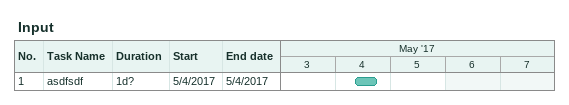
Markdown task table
Input

| ID | Task | Duration | Start | Finish |
|---|---|---|---|---|
| 1 | asdfsdf | 1d? | 2017-05-04 | 2017-05-04 |
